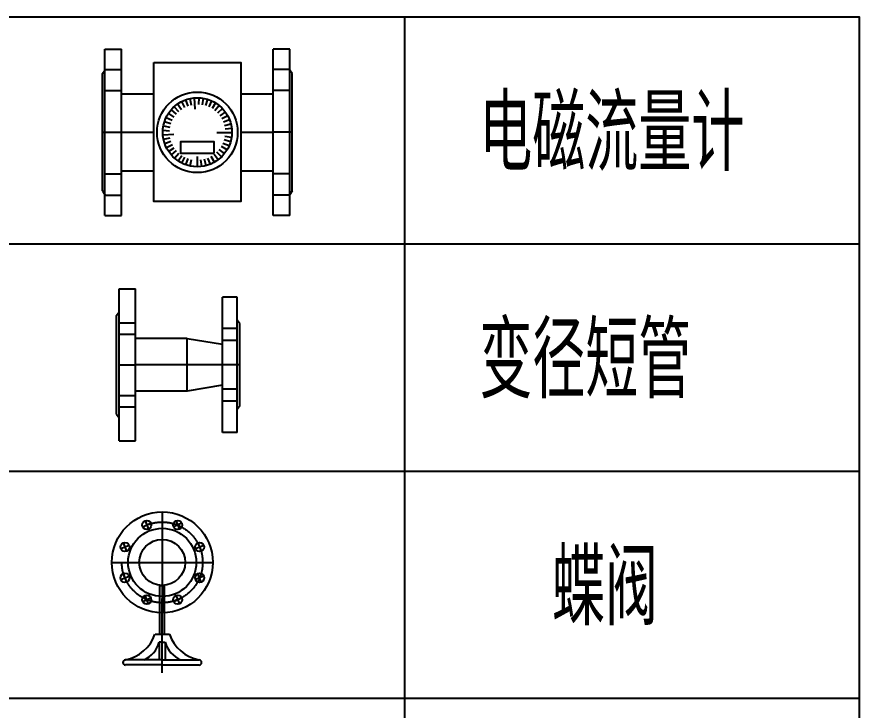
# Model space of a CAD drawing. Header units: millimetres. Extents: x 10779125 to 11142123, y -372083 to -144871.
# Drawn here: x 11049985 to 11053989, y -310526 to -307230 of the extents above; entities that cross this region are included whole.
import ezdxf

# ---------------------------------------------------------------- set-up
doc = ezdxf.new("R2010")
doc.units = ezdxf.units.MM
doc.header["$LTSCALE"] = 1000
doc.header["$MEASUREMENT"] = 0
for name, pattern in [('CENTER', [2.9, 2.5, -0.2, 0, -0.2]), ('CENTER2', [1.125, 0.75, -0.125, 0.125, -0.125]), ('DASHED', [0.35, 0.25, -0.1])]:
    doc.linetypes.add(name, pattern=pattern)
doc.layers.get('0').update_dxf_attribs({"color": 255, "linetype": 'CONTINUOUS'})
for name, color, linetype in [('1', 255, 'CONTINUOUS'), ('1轮廓实线层', 7, 'CONTINUOUS'), ('2细线层', 4, 'CONTINUOUS'), ('3中心线', 1, 'CENTER2'), ('3中心线层', 1, 'CENTER'), ('4虚线层', 6, 'DASHED'), ('7标注层', 4, 'CONTINUOUS')]:
    doc.layers.add(name, color=color, linetype=linetype)
doc.styles.add('5', font='romans.shx', dxfattribs={"width": 0.7, "bigfont": 'hztxt.shx'})

# ---------------------------------------------------------------- blocks, each defined once
blk = doc.blocks.new('DN100法兰侧视图')
at = {"layer": '1'}
for p, q in [((-22, 110), (0, 110)), ((-22, 110), (-22, -110)), ((0, 110), (0, -110)), ((-25, 77.5), (-22, 82)), ((-25, 77.5), (-25, -77.5)), ((-22, 55), (0, 55)), ((-22, -55), (0, -55)), ((-25, -77.5), (-22, -82)), ((-22, -110), (0, -110))]:
    blk.add_line(p, q, dxfattribs=at)
at = {"layer": '3中心线层'}
for p, q in [((-22, 83.1), (0, 83.1)), ((-25, 0), (0, 0)), ((-22, -83.1), (0, -83.1))]:
    blk.add_line(p, q, dxfattribs=at)
blk = doc.blocks.new('DN100电磁流量计')
for p, q in [((-225.2, 50.8), (-182.6, 50.8)), ((-135, 44.5), (-133.1, 35.9)), ((-129.2, 45.4), (-128.4, 30.7)), ((-123.3, 45.6), (-123.7, 36.8)), ((-117.5, 45), (-118.9, 36.3)), ((-67.6, 50.8), (-25, 50.8)), ((-155.7, 33.8), (-149.8, 27.3)), ((-151.1, 37.4), (-146.1, 30.2)), ((-146.1, 40.5), (-142, 32.7)), ((-140.7, 42.9), (-137.7, 34.6)), ((-111.7, 43.6), (-114.3, 35.2)), ((-106.2, 41.5), (-109.8, 33.5)), ((-101, 38.7), (-105.6, 31.3)), ((-96.2, 35.3), (-101.8, 28.5)), ((-163.4, 24.8), (-156, 20)), ((-159.8, 29.5), (-153.1, 23.8)), ((-91.9, 31.3), (-98.3, 25.3)), ((-88.1, 26.8), (-95.3, 21.6)), ((-168.4, 14.2), (-160.1, 11.5)), ((-166.2, 19.7), (-158.3, 15.9)), ((-85, 21.8), (-92.7, 17.6)), ((-82.5, 16.4), (-90.7, 13.3)), ((-225.2, 0), (-182.6, 0)), ((-170.6, 2.6), (-161.8, 2.1)), ((-169.9, 8.5), (-161.3, 6.9)), ((-80.8, 10.8), (-89.3, 8.7)), ((-79.7, 5), (-88.5, 4)), ((-67.6, 0), (-25, 0)), ((-170.6, -3.3), (-156.3, -2.6)), ((-169.8, -9.1), (-161.2, -7.3)), ((-79.5, -0.9), (-99.4, -0.7)), ((-81.2, -12.5), (-89.7, -10.1)), ((-80, -6.8), (-88.7, -5.5)), ((-168.2, -14.8), (-159.9, -11.9)), ((-166, -20.2), (-158.1, -16.3)), ((-163, -25.3), (-155.7, -20.4)), ((-85.9, -23.3), (-93.4, -18.8)), ((-83.2, -18.1), (-91.3, -14.6)), ((-159.4, -30), (-152.8, -24.2)), ((-155.3, -34.2), (-149.5, -27.6)), ((-150.6, -37.8), (-145.7, -30.5)), ((-145.5, -40.8), (-141.6, -32.9)), ((-125.1, -45.6), (-125.1, -32)), ((-102.5, -39.6), (-106.9, -32)), ((-97.6, -36.4), (-102.9, -29.4)), ((-93.1, -32.6), (-99.3, -26.3)), ((-89.2, -28.2), (-96.1, -22.7)), ((-140.1, -43.1), (-137.2, -34.8)), ((-134.4, -44.6), (-132.6, -36)), ((-119.2, -45.2), (-120.3, -36.5)), ((-113.4, -44.1), (-115.7, -35.6)), ((-107.8, -42.2), (-111.2, -34.1)), ((-225.2, -50.8), (-182.6, -50.8)), ((-67.6, -50.8), (-25, -50.8))]:
    blk.add_line(p, q)
blk.add_lwpolyline([(-182.6, 92.1), (-67.6, 92.1), (-67.6, -91.3), (-182.6, -91.3)], close=True)
blk.add_lwpolyline([(-102.7, -27.8), (-102.7, -12.7), (-147.5, -12.7), (-147.5, -27.8), (-102.7, -27.8)])
for radius in [53.2, 45.6]:
    blk.add_circle((-125.1, 0), radius)
at = {"xscale": -1, "rotation": 180}
blk.add_blockref('DN100法兰侧视图', (-225.2, 0), dxfattribs=at)
at = {"rotation": 180}
blk.add_blockref('DN100法兰侧视图', (-25, 0), dxfattribs=at)
blk = doc.blocks.new('DN50法兰侧视图')
at = {"layer": '1'}
for p, q in [((-18, 82.5), (0, 82.5)), ((-18, 82.5), (-18, -82.5)), ((0, 82.5), (0, -82.5)), ((-21, 50), (-18, 54.5)), ((-21, 50), (-21, -50)), ((-18, 29.5), (0, 29.5)), ((-18, -29.5), (0, -29.5)), ((-21, -50), (-18, -54.5)), ((-18, -82.5), (0, -82.5))]:
    blk.add_line(p, q, dxfattribs=at)
at = {"layer": '3中心线层'}
for p, q in [((-18, 44.2), (0, 44.2)), ((-21, 0), (0, 0)), ((-18, -44.2), (0, -44.2))]:
    blk.add_line(p, q, dxfattribs=at)
blk = doc.blocks.new('DN65法兰侧视图')
at = {"layer": '1'}
for p, q in [((-20, 92.5), (0, 92.5)), ((-20, 92.5), (-20, -92.5)), ((0, 92.5), (0, -92.5)), ((-23, 60), (-20, 64.5)), ((-23, 60), (-23, -60)), ((-20, 37.5), (0, 37.5)), ((-20, -37.5), (0, -37.5)), ((-23, -60), (-20, -64.5)), ((-20, -92.5), (0, -92.5))]:
    blk.add_line(p, q, dxfattribs=at)
at = {"layer": '3中心线层'}
for p, q in [((-20, 51.3), (0, 51.3)), ((-20, 0), (0, 0)), ((-20, -51.3), (0, -51.3))]:
    blk.add_line(p, q, dxfattribs=at)
blk = doc.blocks.new('SDFSDFSDFSE')
for p, q in [((-4.6, -96.9), (-4.6, 0)), ((4.6, -96.9), (4.6, 0)), ((-14.3, -96.9), (14.3, -96.9)), ((0, -112.6), (-5.9, -112.6)), ((-5.9, -112.6), (-5.9, -147.8)), ((0, -112.6), (5.9, -112.6)), ((5.9, -112.6), (5.9, -147.8)), ((0, -147.8), (-72.9, -147.8)), ((0, -147.8), (72.9, -147.8)), ((0, -157.8), (-72.9, -157.8)), ((0, -157.8), (72.9, -157.8))]:
    blk.add_line(p, q)
at = {"lineweight": -2}
blk.add_line((-4.6, 0), (4.6, 0), dxfattribs=at)
for centre, radius, start, end in [((-88.4, -70.8), 78.5, 281.3891, 340.6288), ((88.4, -70.8), 78.5, 199.3712, 258.6109), ((-59.5, -96.9), 55.9, 294.3464, 343.6243), ((59.5, -96.9), 55.9, 196.3757, 245.6536), ((-72.9, -152.8), 5.01, 90, 270), ((72.9, -152.8), 5.01, 270, 90)]:
    blk.add_arc(centre, radius, start, end)
at = {"layer": '3中心线'}
blk.add_line((0, -173.5), (0, -26), dxfattribs=at)
blk = doc.blocks.new('DN80法兰俯视图')
at = {"layer": '1'}
for centre, radius in [((0, 0), 100), ((-30.6, 73.9), 9), ((30.6, 73.9), 9), ((-73.9, 30.6), 9), ((0, 0), 45.5), ((73.9, 30.6), 9), ((-73.9, -30.6), 9), ((73.9, -30.6), 9), ((-30.6, -73.9), 9), ((30.6, -73.9), 9)]:
    blk.add_circle(centre, radius, dxfattribs=at)
at = {"layer": '2细线层'}
blk.add_circle((0, 0), 67.5, dxfattribs=at)
at = {"layer": '3中心线层'}
for p, q in [((0, 100), (0, -100)), ((-38.9, 70.5), (-22.3, 77.4)), ((-34.1, 82.2), (-27.2, 65.6)), ((38.9, 77.4), (22.3, 70.5)), ((27.2, 82.2), (34.1, 65.6)), ((-82.2, 27.2), (-65.6, 34.1)), ((-77.4, 38.9), (-70.5, 22.3)), ((65.6, 27.2), (82.2, 34.1)), ((70.5, 38.9), (77.4, 22.3)), ((-100, 0), (100, 0)), ((-82.2, -34.1), (-65.6, -27.2)), ((-77.4, -22.3), (-70.5, -38.9)), ((82.2, -27.2), (65.6, -34.1)), ((77.4, -38.9), (70.5, -22.3)), ((-27.2, -82.2), (-34.1, -65.6)), ((27.2, -65.6), (34.1, -82.2)), ((-38.9, -77.4), (-22.3, -70.5)), ((22.3, -77.4), (38.9, -70.5))]:
    blk.add_line(p, q, dxfattribs=at)
at = {"layer": '4虚线层'}
blk.add_circle((0, 0), 80, dxfattribs=at)

msp = doc.modelspace()

# ---------------------------------------------------------------- linework, layer by layer
for p, q in [((11051828.5, -307229.6, -89.1), (11051828.5, -313709.6, -89.1)), ((11053988.5, -307229.6, -89.1), (11053988.5, -313709.6, -89.1)), ((11045348.5, -308309.6, -89.1), (11053988.5, -308309.6, -89.1)), ((11050795.1, -308759.5, -89.1), (11050549.2, -308759.5, -89.1)), ((11050795.1, -309009.1, -89.1), (11050795.1, -308759.5, -89.1)), ((11050795.1, -308759.5, -89.1), (11050962.6, -308786.8, -89.1)), ((11050962.6, -308981.8, -89.1), (11050795.1, -309009.1, -89.1)), ((11050795.1, -309009.1, -89.1), (11050549.2, -309009.1, -89.1)), ((11045348.5, -309389.6, -89.1), (11053988.5, -309389.6, -89.1))]:
    msp.add_line(p, q)
at = {"elevation": -89.1}
msp.add_lwpolyline([(11045348.5, -307229.6), (11053988.5, -307229.6), (11053988.5, -313709.6), (11045348.5, -313709.6)], close=True, dxfattribs=at)
at = {"layer": '1轮廓实线层'}
msp.add_line((11045348.5, -310469.6, -89.1), (11053988.5, -310469.6, -89.1), dxfattribs=at)
at = {"layer": '3中心线'}
msp.add_line((11050962.6, -308884.3, -89.1), (11050549.2, -308884.3, -89.1), dxfattribs=at)

# ---------------------------------------------------------------- block references
at = {"yscale": 3.9, "zscale": 3.9, "rotation": 180}
for name, p, xscale in [('DN65法兰侧视图', (11050549.2, -308884.3, -89.1), -3.9), ('DN50法兰侧视图', (11050962.6, -308884.3, -89.1), 3.9)]:
    msp.add_blockref(name, p, dxfattribs=dict(at, xscale=xscale))
at = {"lineweight": -2, "xscale": 2.4, "yscale": 2.4, "zscale": 2.4}
msp.add_blockref('SDFSDFSDFSE', (11050676.4, -309933, -89.1), dxfattribs=at)
at = {"layer": '1', "lineweight": -2, "xscale": 3.6, "yscale": 3.6, "zscale": 3.6}
msp.add_blockref('DN100电磁流量计', (11051293.6, -307778.6, -718.1), dxfattribs=at)
at = {"layer": '7标注层', "lineweight": -2, "xscale": 2.4, "yscale": 2.4, "zscale": 2.4}
msp.add_blockref('DN80法兰俯视图', (11050676.4, -309823.8, -89.1), dxfattribs=at)

# ---------------------------------------------------------------- texts
at = {"layer": '1轮廓实线层', "char_height": 360, "attachment_point": 1, "style": '5'}
for s, width, insert in [('电磁流量计', 1646.794, (11052183, -307603.2, -1001.9)), ('变径短管', 1237.862, (11052183, -308683.2, -1001.9)), ('  蝶阀', 1292.465, (11052183, -309763.2, -1001.9))]:
    msp.add_mtext_dynamic_manual_height_columns(s, width=width, gutter_width=1000, heights=[0], dxfattribs=dict(at, insert=insert))

doc.saveas('drawing.dxf')
